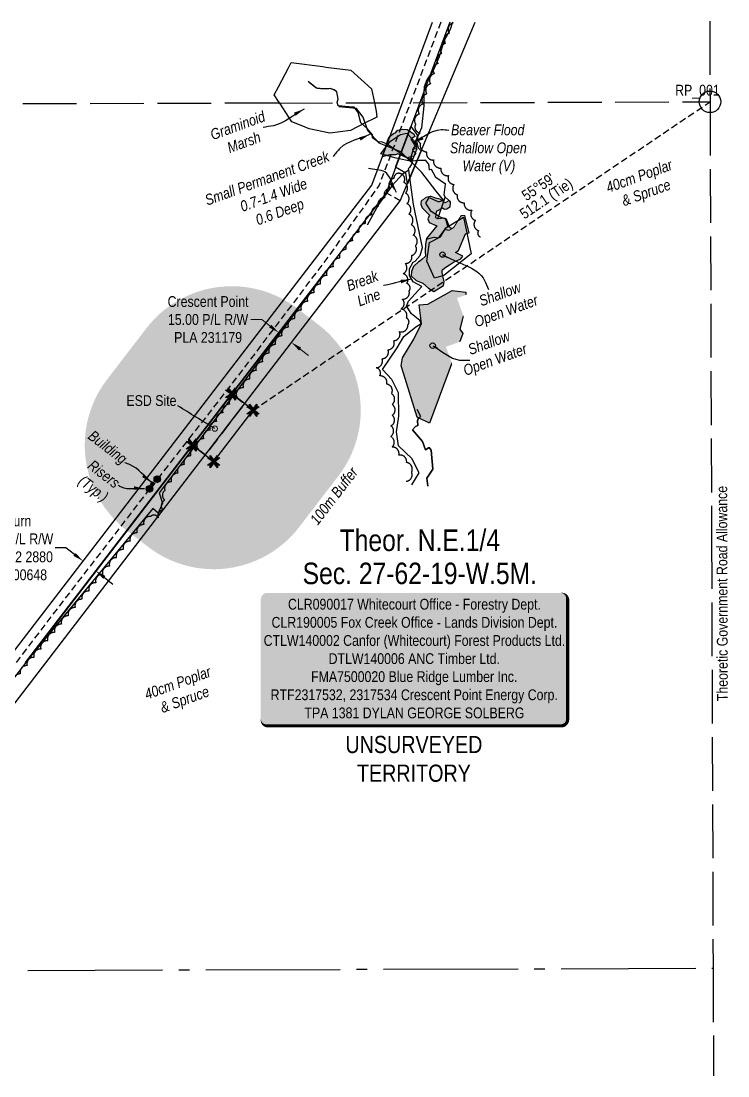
# Model space of a CAD drawing. Extents: x 515119 to 516954, y 6027094 to 6028081.
# Drawn here: x 515489 to 516145, y 6027102 to 6028081 of the extents above; entities that cross this region are included whole.
import ezdxf
from ezdxf.enums import TextEntityAlignment as Align

# ---------------------------------------------------------------- set-up
doc = ezdxf.new("R2010")
doc.units = 0
doc.header["$LTSCALE"] = 5
doc.header["$PDSIZE"] = 0.5
for name, pattern in [('0', [1, 1, 0]), ('foc-ACCESSROAD', [3.75, 2.5, -1.25]), ('foc-QUARTERLINE', [33, 25, -3, 2, -3]), ('foc-TIELINE', [1.875, 1.25, -0.625]), ('foc-TRAV', [1.875, 1.25, -0.625]), ('foc-UNSURVEYED', [12.5, 10, -2.5]), ('UG_PIPE', [1.875, 1.25, -0.625])]:
    doc.linetypes.add(name, pattern=pattern)
doc.layers.get('Defpoints').update_dxf_attribs({"color": 9})
for name, color, linetype in [('35', 37, 'Continuous'), ('AS-PIPE-UG', 44, 'UG_PIPE'), ('AS-ROADS', 254, 'Continuous'), ('AS-SURFACE IMPACT', 7, 'Continuous'), ('AS-SYMBOL', 7, 'Continuous'), ('C-RW', 13, 'Continuous'), ('C-SYMBOL', 7, 'Continuous'), ('C-WS', 13, 'foc-ACCESSROAD'), ('F-RW', 190, 'Continuous'), ('F-WS-S', 190, 'Continuous'), ('L-BD1', 253, 'Continuous'), ('L-MON', 1, 'Continuous'), ('L-ROAD-T', 7, 'Continuous'), ('L-SECQ', 8, 'foc-QUARTERLINE'), ('L-TIE', 7, 'foc-TIELINE'), ('L-TIE-T', 7, 'Continuous'), ('L-UNS-T', 3, 'Continuous'), ('L-USEC', 7, 'foc-UNSURVEYED'), ('P-BUFFER-H 30m', 51, 'Continuous'), ('P-BUFFER-T', 40, 'Continuous'), ('P-PROPOSED', 10, 'Continuous'), ('P-PROPOSED-H', 21, 'Continuous'), ('P-TRAV', 4, 'foc-TRAV'), ('T-BUSH', 110, '0'), ('T-BUSH-T', 110, 'Continuous'), ('T-SLOPE', 48, 'Continuous'), ('T-WATER', 160, 'Continuous'), ('T-WATER-H', 133, 'Continuous'), ('WATERCOURSE', 146, 'foc-TIELINE'), ('WETLAND', 143, 'Continuous'), ('WETLAND-T', 146, 'Continuous')]:
    doc.layers.add(name, color=color, linetype=linetype)
for name, color, linetype, lineweight in [('C-RW-T', 13, 'Continuous', 9), ('C-WS-T', 13, 'Continuous', 9), ('T-TEXT', 48, 'Continuous', 18)]:
    doc.layers.add(name, color=color, linetype=linetype, lineweight=lineweight)
for name, color, linetype, plot in [('pre_2020_watercourses_seg', 7, 'Continuous', False), ('scout_wetlands_segment3', 7, 'Continuous', False), ('WITHIN DISPO', 6, 'Continuous', False)]:
    doc.layers.add(name, color=color, linetype=linetype, plot=plot)
doc.styles.add('175L', font='ARIALN.TTF', dxfattribs={"height": 20})
doc.styles.add('80', font='ARIALN.TTF', dxfattribs={"height": 10})
doc.styles.add('80CG', font='ARIALN.TTF', dxfattribs={"height": 10})
doc.styles.add('80L', font='ARIALN.TTF', dxfattribs={"height": 10})
doc.styles.add('foc-LtypeFont', font='ARIALN.TTF', dxfattribs={"height": 7.35})
doc.linetypes.add('foc-TOPO-flowdirection-NOLINE', pattern='A,0,[">",foc-LtypeFont,S=0.3,R=0,X=0,Y=-0.945],-20,[">",foc-LtypeFont,S=0.3,R=0,X=0,Y=-0.945],0', length=20)
doc.dimstyles.new('Compass 5 000', dxfattribs={"dimscale": 5, "dimtxt": 9, "dimasz": 2, "dimexe": 0.2, "dimexo": 0.0625, "dimgap": 0.5, "dimtad": 0, "dimtih": 1, "dimtoh": 1, "dimzin": 0, "dimdsep": 46, "dimtxsty": '80CG', "dimcen": 0.1, "dimse1": 1, "dimse2": 1, "dimclrd": 256, "dimclrt": 256, "dimaunit": 1, "dimadec": 4, "dimazin": 0, "dimtfac": 0.06, "dimtofl": 0, "dimtmove": 0, "dimatfit": 1, "dimfxl": 0.2, "dimtolj": 1, "dimtzin": 0, "dimlwd": -1, "dimarcsym": 0})

# ---------------------------------------------------------------- blocks, each defined once
blk = doc.blocks.new('*U1010')
h = blk.add_hatch(color=255)
edge = h.paths.add_edge_path()
edge.add_line((-136.5, -62.5), (136.5, -62.5))
edge.add_arc((136.5, -56.5), 6, 270, 360)
edge.add_line((142.5, -56.5), (142.5, 55))
edge.add_arc((136.5, 55), 6, 0, 90)
edge.add_line((136.5, 61), (-136.5, 61))
edge.add_arc((-136.5, 55), 6, 90, 180)
edge.add_line((-142.5, 55), (-142.5, -56.5))
edge.add_arc((-136.5, -56.5), 6, 180, 270)
at = {"color": 44, "flags": 128}
blk.add_lwpolyline([(-136.5, -62.5, 3, 3, 0), (136.5, -62.5, 3, 3, 0.414214), (142.5, -56.5, 3, 3, 0), (142.5, 55, 3, 0, 0.414214), (136.5, 61, 0, 0, 0), (-136.5, 61, 0, 0, 0.414214), (-142.5, 55, 0, 0, 0), (-142.5, -56.5, 0, 3, 0.414214)], format="xyseb", close=True, dxfattribs=at)
at = {"color": 44, "style": '80'}
blk.add_attdef('ENTER_TEXT_001', (-35.99, -5), '', height=10, dxfattribs=at)
blk = doc.blocks.new('RISER')
h = blk.add_hatch(color=255)
h.dxf.hatch_style = 1
edge = h.paths.add_edge_path()
edge.add_arc((0, 0), 0.7, 0, 360)
blk.add_hatch(color=48).paths.add_polyline_path([(0.58, -0.15), (-0.58, -0.15, 0.774597)])
at = {"color": 48}
blk.add_line((-0.58, -0.15), (0.58, -0.15), dxfattribs=at)
blk.add_circle((0, 0), 0.6, dxfattribs=at)
blk = doc.blocks.new('*D678')
at = {"layer": 'Defpoints', "color": 0, "transparency": 16777216}
for p in [(515545.33, 6027578.88), (515546.14, 6027579.93), (515557.22, 6027569.75)]:
    blk.add_point(p, dxfattribs=at)
at = {"layer": 'F-WS-S', "transparency": 16777216}
for p, q in [((515530.27, 6027592.11), (515520.27, 6027592.11)), ((515538.21, 6027586.02), (515530.27, 6027592.11)), ((515565.96, 6027564.71), (515573.89, 6027558.62))]:
    blk.add_line(p, q, dxfattribs=at)
for points in [[(515539.22, 6027587.34), (515537.19, 6027584.7), (515546.14, 6027579.93)], [(515566.97, 6027566.03), (515564.94, 6027563.38), (515558.03, 6027570.8)]]:
    blk.add_solid(points, dxfattribs=at)
at = {"layer": 'F-WS-S', "transparency": 16777216, "insert": (515481.19, 6027592.11), "char_height": 10, "attachment_point": 5, "style": '80CG'}
blk.add_mtext('\\A1;Saturn\\P15.00 P/L R/W\\PPlan 812 2880\\PPLA 800648', dxfattribs=at)
blk = doc.blocks.new('TEMP')
h = blk.add_hatch(color=255)
h.dxf.hatch_style = 1
h.paths.add_polyline_path([(0, 0.25), (-0.67, 1.15), (-0.67, 0.67), (-1.15, 0.67), (-0.25, 0), (-1.15, -0.67), (-0.67, -0.67), (-0.67, -1.15), (0, -0.25), (0.67, -1.15), (0.67, -0.67), (1.15, -0.67), (0.25, 0), (1.15, 0.67), (0.67, 0.67), (0.67, 1.15)])
h = blk.add_hatch(color=1)
h.dxf.hatch_style = 1
h.paths.add_polyline_path([(0, 0.08), (-0.57, 0.85), (-0.57, 0.57), (-0.85, 0.57), (-0.08, 0), (-0.85, -0.57), (-0.57, -0.57), (-0.57, -0.85), (0, -0.08), (0.57, -0.85), (0.57, -0.57), (0.85, -0.57), (0.08, 0), (0.85, 0.57), (0.57, 0.57), (0.57, 0.85)])
at = {"color": 1}
for p, q in [((-0.08, 0), (0.08, 0)), ((0, 0.08), (0, -0.08))]:
    blk.add_line(p, q, dxfattribs=at)
at = {"color": 255, "flags": 128}
blk.add_lwpolyline([(-0.25, 0), (-1.15, 0.67), (-0.67, 0.67), (-0.67, 1.15), (0, 0.25), (0.67, 1.15), (0.67, 0.67), (1.15, 0.67), (0.25, 0), (1.15, -0.67), (0.67, -0.67), (0.67, -1.15), (0, -0.25), (-0.67, -1.15), (-0.67, -0.67), (-1.15, -0.67)], close=True, dxfattribs=at)
at = {"color": 1, "flags": 128}
blk.add_lwpolyline([(-0.08, 0), (-0.85, 0.57), (-0.57, 0.57), (-0.57, 0.85), (0, 0.08), (0.57, 0.85), (0.57, 0.57), (0.85, 0.57), (0.08, 0), (0.85, -0.57), (0.57, -0.57), (0.57, -0.85), (0, -0.08), (-0.57, -0.85), (-0.57, -0.57), (-0.85, -0.57)], close=True, dxfattribs=at)
blk = doc.blocks.new('*D1106')
at = {"layer": 'C-RW-T', "transparency": 16777216}
for p, q in [((515711.96, 6027804.07), (515701.96, 6027804.07)), ((515719.89, 6027797.98), (515711.96, 6027804.07)), ((515747.65, 6027776.67), (515755.58, 6027770.58))]:
    blk.add_line(p, q, dxfattribs=at)
for points in [[(515720.91, 6027799.3), (515718.88, 6027796.66), (515727.83, 6027791.89)], [(515748.66, 6027777.99), (515746.63, 6027775.35), (515739.72, 6027782.76)]]:
    blk.add_solid(points, dxfattribs=at)
at = {"layer": 'Defpoints', "color": 0, "transparency": 16777216}
for p in [(515739.72, 6027782.76), (515710.63, 6027769.49), (515722.52, 6027760.36)]:
    blk.add_point(p, dxfattribs=at)
at = {"layer": 'C-RW-T', "transparency": 16777216, "insert": (515662.2, 6027804.07), "char_height": 10, "attachment_point": 5, "style": '80CG'}
blk.add_mtext('\\A1;Crescent Point\\P15.00 P/L R/W\\PPLA 231179', dxfattribs=at)

msp = doc.modelspace()

# ---------------------------------------------------------------- hatches: boundary and pattern name
at = {"layer": 'AS-ROADS'}
h = msp.add_hatch(color=256, dxfattribs=at)
h.dxf.hatch_style = 1
h.paths.add_polyline_path([(515608.633, 6027651.117), (515610.656, 6027653.576), (515612.908, 6027652.089), (515610.709, 6027649.427)])
at = {"layer": 'P-BUFFER-H 30m'}
h = msp.add_hatch(color=256, dxfattribs=at)
h.dxf.hatch_style = 1
h.paths.add_polyline_path([(515764.886, 6027799.122), (515745.069, 6027814.342, 0.4142136), (515604.923, 6027795.952), (515568.397, 6027748.391, 0.4142136), (515586.787, 6027608.246), (515606.603, 6027593.026, 0.4142136), (515746.749, 6027611.416), (515783.276, 6027658.977, 0.4142136)])
h.paths.add_polyline_path([(515704.008, 6027719.855), (515667.481, 6027672.294), (515647.664, 6027687.513), (515684.191, 6027735.074)], flags=16)
at = {"layer": 'P-PROPOSED-H'}
h = msp.add_hatch(color=256, dxfattribs=at)
h.dxf.hatch_style = 1
h.paths.add_polyline_path([(515647.664, 6027687.513), (515667.481, 6027672.294), (515704.008, 6027719.855), (515684.191, 6027735.074)])
at = {"layer": 'T-WATER-H'}
h = msp.add_hatch(color=256, dxfattribs=at)
h.dxf.hatch_style = 1
h.paths.add_polyline_path([(515827.893, 6027967.273), (515830.395, 6027973.515), (515834.269, 6027976.668), (515836.534, 6027977.733), (515837.941, 6027979.886), (515842.717, 6027980.833), (515847.087, 6027980.61), (515853.144, 6027976.361), (515854.171, 6027973.831), (515850.592, 6027971.345), (515854.548, 6027965.449), (515856.091, 6027962.257), (515854.195, 6027962.399), (515852.09, 6027961.24), (515855.147, 6027958.771), (515853.176, 6027955.776), (515850.418, 6027955.045), (515851.755, 6027951.89), (515838.475, 6027957.944), (515836.327, 6027957.011), (515830.527, 6027956.977), (515824.279, 6027955.11)])
h = msp.add_hatch(color=256, dxfattribs=at)
h.dxf.hatch_style = 1
h.paths.add_polyline_path([(515883.5, 6027897.365), (515881.812, 6027898.056), (515875.432, 6027897.42), (515875.119, 6027897.447), (515875.208, 6027897.82), (515873.416, 6027898.769), (515873.824, 6027904.249), (515879.877, 6027907.502), (515881.665, 6027906.157), (515883.855, 6027906.497), (515886.66, 6027908.287), (515887.027, 6027913.081), (515886.021, 6027914.639), (515882.364, 6027912.401), (515877.791, 6027915.871), (515873.468, 6027916.858), (515868.95, 6027918.527), (515864.656, 6027917.501), (515860.132, 6027914.186), (515859.867, 6027911.125), (515860.964, 6027907.765), (515867.93, 6027900.941), (515866.21, 6027897.432), (515867.433, 6027894.13), (515874.602, 6027890.913), (515865.026, 6027879.388), (515864.198, 6027874.09), (515863.61, 6027867.415), (515864.115, 6027862.839), (515860.788, 6027859.731), (515858.452, 6027857.954), (515857.868, 6027858.076), (515852.914, 6027853.399), (515851.091, 6027848.627), (515850.643, 6027844.561), (515855.517, 6027840.462), (515861.743, 6027837.817), (515866.727, 6027833.131), (515871.871, 6027830.203), (515880.671, 6027835.76), (515881.282, 6027838.955), (515879.551, 6027847.816), (515879.592, 6027849.783), (515880.039, 6027850.449), (515882.916, 6027852.663), (515886.367, 6027854.73), (515890.142, 6027857.231), (515896.849, 6027860.372), (515898.686, 6027862.885), (515892.017, 6027866.222), (515894.768, 6027868.054), (515901.33, 6027883.715), (515904.457, 6027884.665), (515900.731, 6027900.63), (515897.133, 6027900.497), (515890.319, 6027889.634), (515888.323, 6027888.325), (515886.228, 6027889.79)])
h = msp.add_hatch(color=256, dxfattribs=at)
h.dxf.hatch_style = 1
h.paths.add_polyline_path([(515867.645, 6027707.83), (515857.507, 6027712.753), (515856.258, 6027713.36), (515843.583, 6027754.234), (515841.471, 6027761.045), (515842.783, 6027768.632), (515853.112, 6027785.984), (515860.44, 6027800.451), (515858.22, 6027817.816), (515866.26, 6027818.317), (515881.145, 6027826.752), (515882.346, 6027827.433), (515888.827, 6027831.105), (515901.451, 6027829.467), (515901.456, 6027829.281), (515901.769, 6027818.128), (515895.907, 6027795.213), (515898.793, 6027790.977)])

# ---------------------------------------------------------------- linework, layer by layer
at = {"layer": '35', "color": 3}
msp.add_circle((516128.229, 6028006.192), 10, dxfattribs=at)
at = {"layer": 'AS-PIPE-UG', "flags": 128}
for points in [[(515878.336, 6028080.052), (515821.014, 6027928.682), (515774.22, 6027863.203), (515746.25, 6027825.968), (515686.708, 6027747.764), (515619.058, 6027660.831), (515615.044, 6027655.887)], [(515607.843, 6027646.919), (515571.513, 6027599.497), (515525.207, 6027539.722), (515473.199, 6027471.705), (515338.377, 6027296.652), (515242.254, 6027173.187), (515229.994, 6027157.591)]]:
    msp.add_lwpolyline(points, dxfattribs=at)
at = {"layer": 'AS-SYMBOL', "flags": 128}
msp.add_lwpolyline([(515608.633, 6027651.117), (515610.656, 6027653.576), (515612.908, 6027652.089), (515610.709, 6027649.427), (515608.633, 6027651.117)], dxfattribs=at)
at = {"layer": 'C-RW', "flags": 128}
for points in [[(515886.693, 6028080.086), (515827.427, 6027921.579), (515275.308, 6027202.675), (515230.091, 6027143.802)], [(515230.262, 6027119.412), (515287.198, 6027193.543), (515840.684, 6027914.227), (515910.101, 6028080.183)]]:
    msp.add_lwpolyline(points, dxfattribs=at)
at = {"layer": 'C-WS', "flags": 128}
msp.add_lwpolyline([(515659.554, 6027678.382), (515647.664, 6027687.513), (515684.191, 6027735.074), (515696.081, 6027725.942)], close=True, dxfattribs=at)
at = {"layer": 'Defpoints'}
for points in [[(515889.048, 6028080.096, 820.144), (515886.972, 6028073.357, 819.944), (515881.195, 6028062.477, 821.154), (515876.622, 6028047.834, 820.013), (515871.322, 6028035.116, 820.385), (515865.292, 6028026.547, 819.887), (515862.907, 6028019.966, 820.057), (515862.623, 6028014.776, 820.111), (515862.524, 6028002.3, 819.548), (515860.457, 6027982.04, 819.897), (515855.885, 6027972.008, 819.571), (515854.049, 6027968.658, 819.841), (515854.548, 6027965.449, 819.789), (515853.002, 6027963.553, 819.479), (515852.09, 6027961.24, 819.275), (515852.289, 6027960.708, 819.416), (515850.418, 6027955.045, 819.22), (515850.472, 6027953.463, 819.278), (515851.618, 6027952.149, 819.274), (515851.755, 6027951.89, 819.619), (515851.642, 6027951.649, 819.153), (515851.504, 6027951.207, 819.283), (515851.504, 6027951.207, 819.283), (515851.396, 6027950.854, 819.161), (515851.723, 6027950.118, 819.31), (515850.988, 6027948.438, 819.161), (515849.322, 6027945.175, 819.442), (515847.881, 6027943.92, 819.808), (515848.572, 6027942.586, 819.688), (515842.712, 6027939.01, 819.903), (515833.169, 6027928.355, 820.562), (515820.392, 6027910.989, 821.808), (515809.791, 6027891.71, 820.657)], [(515886.228, 6027889.79, 819.339), (515883.5, 6027897.365, 819.329), (515881.812, 6027898.056, 819.218), (515875.432, 6027897.42, 819.296), (515882.348, 6027917.549, 819.293), (515882.354, 6027917.553, 819.317), (515881.248, 6027919.695, 819.382), (515882.538, 6027929.759, 819.033), (515873.63, 6027935.91, 819.137), (515869.499, 6027943.432, 818.917), (515867.713, 6027943.165, 818.712), (515867.189, 6027948.339, 819.077), (515863.945, 6027951.886, 818.504), (515858.174, 6027951.767, 818.484), (515851.504, 6027951.207, 818.851), (515827.893, 6027967.273, 819.159), (515826.326, 6027967.902, 818.49), (515823.104, 6027969.148, 818.363), (515820.357, 6027968.703, 818.138), (515814.964, 6027972.734, 818.103), (515814.885, 6027975.801, 818.131), (515814.694, 6027975.913, 818.192), (515809.811, 6027981.462, 818.629), (515804, 6027986.623, 818.067), (515801.615, 6027996.312, 817.774), (515797.825, 6028001.249, 817.628), (515793.021, 6028001.517, 817.798), (515783.128, 6028002.35, 817.535), (515781.902, 6028005.746, 817.512), (515782.905, 6028008.609, 817.287), (515781.684, 6028015.309, 817.395), (515779.324, 6028017.152, 817.341), (515775.508, 6028018.482, 817.278), (515770.045, 6028018.095, 817.271), (515762.714, 6028018.788, 817.157), (515755.092, 6028024.862, 817.354)]]:
    msp.add_polyline3d(points, dxfattribs=at)
msp.add_circle((515849.308, 6027953.958), 1.201, dxfattribs=at)
at = {"layer": 'F-RW'}
for points in [[(515229.92, 6027168.192), (515263.418, 6027211.807), (515814.17, 6027928.931), (515870.662, 6028080.02)], [(515886.693, 6028080.086), (515827.427, 6027921.579), (515275.308, 6027202.675), (515230.091, 6027143.802)]]:
    msp.add_lwpolyline(points, dxfattribs=at)
at = {"layer": 'L-SECQ'}
msp.add_line((515329.985, 6027199.515), (516131.059, 6027202.008), dxfattribs=at)
at = {"layer": 'L-USEC'}
for p, q in [((516127.966, 6028081.079), (516128.229, 6028006.192)), ((515727.639, 6028004.92), (515327.049, 6028003.648)), ((515727.639, 6028004.92), (516128.229, 6028006.192)), ((516128.229, 6028006.192), (516129.645, 6027604.1)), ((516129.645, 6027604.1), (516131.059, 6027202.008)), ((516131.059, 6027202.008), (516131.473, 6027102.061))]:
    msp.add_line(p, q, dxfattribs=at)
at = {"layer": 'P-PROPOSED'}
msp.add_lwpolyline([(515647.664, 6027687.513), (515667.481, 6027672.294), (515704.008, 6027719.855), (515684.191, 6027735.074)], close=True, dxfattribs=at)
at = {"layer": 'P-TRAV'}
msp.add_line((515840.684, 6027914.227), (515827.427, 6027921.579), dxfattribs=at)
at = {"layer": 'pre_2020_watercourses_seg', "color": 181}
msp.add_lwpolyline([(515885.054, 6027889.394), (515882.938, 6027897.331), (515877.117, 6027899.448), (515869.179, 6027904.21), (515864.417, 6027912.148), (515867.592, 6027917.44), (515876.058, 6027913.206), (515880.821, 6027914.794), (515873.942, 6027923.261), (515860.57, 6027940.578), (515841.059, 6027959.736), (515821.025, 6027967.711), (515810.442, 6027979.352), (515806.208, 6027992.052), (515799.858, 6027999.99), (515783.454, 6028001.577)], dxfattribs=at)
at = {"layer": 'scout_wetlands_segment3', "color": 181}
for points in [[(515851.239, 6027950.735), (515836.802, 6027953.774), (515822.746, 6027957.953), (515831.484, 6027969.73), (515840.981, 6027975.808), (515846.68, 6027976.948), (515855.418, 6027967.83), (515855.798, 6027961.752), (515851.239, 6027950.735)], [(515880.856, 6027885.499), (515882.876, 6027889.301), (515899.391, 6027899.163), (515906.52, 6027864.944), (515881.094, 6027844.864), (515872.42, 6027842.488), (515865.41, 6027858.29), (515867.786, 6027875.518), (515878.005, 6027880.746), (515880.856, 6027885.499)]]:
    msp.add_lwpolyline(points, close=True, dxfattribs=at)
msp.add_lwpolyline([(515898.793, 6027790.977), (515867.645, 6027707.83)], dxfattribs=at)
at = {"layer": 'T-BUSH', "flags": 128}
for points in [[(515889.021, 6028080.096, 0.0445138), (515889.557, 6028079.154, 0.5205671), (515886.094, 6028069.778, 0.5205671), (515882.631, 6028060.402, 0.5205671), (515879.168, 6028051.027, 0.5205671), (515875.706, 6028041.651, 0.5205671), (515872.243, 6028032.275, 0.5205671), (515868.78, 6028022.9, 0.5205671), (515865.317, 6028013.524, 0.5205671), (515861.854, 6028004.148, 0.5205671), (515858.391, 6027994.773, 0.5205671), (515854.928, 6027985.397, 0.5205671), (515858.945, 6027977.241, 0.5205671), (515859.451, 6027967.585, 0.5205671), (515865.157, 6027959.736, 0.5205671), (515871.677, 6027952.161, 0.5205671), (515878.332, 6027944.707, 0.5205671), (515885.453, 6027937.694, 0.5205671), (515890.549, 6027929.433, 0.5205671), (515893.609, 6027919.919, 0.5205671), (515900.003, 6027912.492, 0.5205671), (515907.228, 6027905.586, 0.5205671), (515910.348, 6027896.145, 0.5205671), (515913.285, 6027886.592, 0.5205671), (515915.077, 6027880.762)], [(515846.257, 6027653.982, 0.5205671), (515851.123, 6027662.456, 0.5205671), (515846.519, 6027671.328, 0.5205671), (515839.29, 6027678.229, 0.5205671), (515833.063, 6027685.639, 0.5205671), (515831.774, 6027695.55, 0.5205671), (515832.022, 6027705.45, 0.5205671), (515833.337, 6027715.349, 0.5205671), (515833.118, 6027725.341, 0.5205671), (515832.543, 6027735.246, 0.5205671), (515828.087, 6027744.192, 0.5205671), (515821.554, 6027751.716, 0.5205671), (515818.161, 6027759.361, 0.5205671), (515823.684, 6027767.691, 0.5205671), (515829.207, 6027776.022, 0.5205671), (515834.589, 6027784.441, 0.5205671), (515839.946, 6027792.832, 0.5205671), (515847.698, 6027799.14, 0.5205671), (515846.395, 6027805.431, 0.5205671), (515841.052, 6027813.878, 0.5205671), (515842.601, 6027822.996, 0.5205671), (515848.892, 6027830.64, 0.5205671), (515846.649, 6027837.579, 0.5205671), (515843.28, 6027846.658, 0.5205671), (515845.154, 6027856.182, 0.5205671), (515851.225, 6027863.624, 0.5205671), (515854.765, 6027872.479, 0.5205671), (515852.769, 6027882.272, 0.5205671), (515850.773, 6027892.066, 0.5205671), (515848.778, 6027901.859, 0.5205671), (515846.886, 6027911.671, 0.5205671), (515845.483, 6027921.567, 0.5205671), (515844.08, 6027931.462, 0.5205671), (515840.201, 6027939.699, 0.5205671), (515834.82, 6027935.067, 0.5205671), (515830.974, 6027925.842, 0.5205671), (515826.156, 6027917.17, 0.5205671), (515820.191, 6027909.15, 0.5205671), (515814.226, 6027901.131, 0.5205671), (515808.26, 6027893.112, 0.5205671), (515802.295, 6027885.092, 0.5205671), (515796.33, 6027877.073, 0.5205671), (515790.364, 6027869.054, 0.5205671), (515784.399, 6027861.034, 0.5205671), (515778.434, 6027853.015, 0.5205671), (515772.468, 6027844.996, 0.5205671), (515766.503, 6027836.976, 0.5205671), (515760.538, 6027828.957, 0.5205671), (515754.573, 6027820.938, 0.5205671), (515748.607, 6027812.918, 0.5205671), (515742.642, 6027804.899, 0.5205671), (515736.677, 6027796.88, 0.5205671), (515730.711, 6027788.86, 0.5205671), (515724.746, 6027780.841, 0.5205671), (515718.781, 6027772.822, 0.5205671), (515712.816, 6027764.802, 0.5205671), (515706.85, 6027756.783, 0.5205671), (515700.885, 6027748.763, 0.5205671), (515694.92, 6027740.744, 0.5205671), (515688.522, 6027733.069, 0.5205671), (515682.054, 6027725.449, 0.5205671), (515675.954, 6027717.536, 0.5205671), (515669.974, 6027709.528, 0.5205671), (515663.995, 6027701.519, 0.5205671), (515658.015, 6027693.51, 0.5205671), (515652.035, 6027685.502, 0.5205671), (515646.056, 6027677.493, 0.5205671), (515640.076, 6027669.484, 0.5205671), (515634.097, 6027661.475, 0.5205671), (515628.117, 6027653.467, 0.5205671), (515622.138, 6027645.458, 0.5205671), (515622.162, 6027636.438, 0.5205671), (515620.31, 6027627.14, 0.5205671), (515615.933, 6027620.097, 0.5205671), (515608.923, 6027621.405, 0.5205671), (515602.549, 6027613.707, 0.5205671), (515596.175, 6027606.009, 0.5205671), (515589.8, 6027598.31, 0.5205671), (515583.426, 6027590.612, 0.5205671), (515577.052, 6027582.914, 0.5205671), (515570.677, 6027575.216, 0.5205671), (515564.303, 6027567.518, 0.5205671), (515557.929, 6027559.819, 0.5205671), (515551.554, 6027552.121, 0.5205671), (515545.18, 6027544.423, 0.5205671), (515538.806, 6027536.725, 0.5205671), (515532.431, 6027529.027, 0.5205671), (515526.057, 6027521.328, 0.5205671), (515519.683, 6027513.63, 0.5205671), (515513.308, 6027505.932, 0.5205671), (515506.934, 6027498.234, 0.5205671), (515500.56, 6027490.535, 0.5205671), (515494.185, 6027482.837, 0.5205671), (515487.811, 6027475.139, 0.5205671), (515481.687, 6027467.242, 0.5205671), (515475.613, 6027459.304, 0.5205671), (515469.539, 6027451.367, 0.5205671), (515463.465, 6027443.429, 0.5205671), (515457.391, 6027435.492, 0.5205671), (515451.317, 6027427.554, 0.5205671), (515445.244, 6027419.617, 0.5205671), (515439.17, 6027411.68, 0.5205671), (515433.096, 6027403.742, 0.5205671), (515427.022, 6027395.805, 0.5205671), (515420.854, 6027387.941, 0.5205671), (515414.604, 6027380.142, 0.5205671), (515408.354, 6027372.342, 0.5205671), (515402.104, 6027364.543, 0.5205671), (515395.854, 6027356.743, 0.5205671), (515389.614, 6027348.936, 0.5205671), (515383.75, 6027340.842, 0.5205671), (515377.886, 6027332.749, 0.5205671), (515372.022, 6027324.655, 0.5205671), (515366.158, 6027316.561, 0.5205671), (515360.294, 6027308.467, 0.5205671), (515354.43, 6027300.373, 0.5205671), (515348.566, 6027292.28, 0.5205671), (515342.702, 6027284.186, 0.5205671), (515336.838, 6027276.092, 0.5205671), (515330.688, 6027268.215, 0.5205671), (515324.508, 6027260.36, 0.5205671), (515318.327, 6027252.505, 0.5205671), (515312.146, 6027244.651, 0.5205671), (515305.966, 6027236.796, 0.5205671), (515299.785, 6027228.942, 0.5205671), (515293.596, 6027221.094, 0.5205671), (515287.369, 6027213.276, 0.5205671), (515281.143, 6027205.458, 0.5205671), (515274.916, 6027197.64, 0.5205671), (515268.689, 6027189.822, 0.5205671), (515262.462, 6027182.004, 0.5205671), (515256.235, 6027174.186, 0.5205671), (515250.008, 6027166.368, 0.5205671), (515243.813, 6027158.525, 0.5205671), (515237.617, 6027150.682, 0.5205671), (515231.422, 6027142.839, 0.0544731), (515230.098, 6027142.771, 0.0544731)]]:
    msp.add_lwpolyline(points, format="xyb", dxfattribs=at)
at = {"layer": 'T-SLOPE', "const_width": 0.999, "flags": 128}
for points in [[(515827.893, 6027967.273), (515824.179, 6027955.518)], [(515860.132, 6027914.186), (515864.656, 6027917.501), (515868.95, 6027918.527), (515873.468, 6027916.858), (515877.791, 6027915.871), (515882.364, 6027912.401), (515886.021, 6027914.639)], [(515900.731, 6027900.63), (515897.133, 6027900.497), (515890.319, 6027889.634), (515886.328, 6027887.017), (515881.657, 6027887.494), (515875.806, 6027879.748), (515871.844, 6027880.46), (515865.718, 6027878.718)]]:
    msp.add_lwpolyline(points, dxfattribs=at)
at = {"layer": 'T-SLOPE', "flags": 128}
msp.add_lwpolyline([(515851.33, 6027650.784), (515858.244, 6027661.753), (515851.381, 6027674.977), (515838.954, 6027686.841), (515837.266, 6027699.825), (515839.359, 6027714.264), (515838.883, 6027735.968), (515832.695, 6027748.391), (515824.238, 6027757.674), (515837.619, 6027777.858), (515843.969, 6027788.374), (515854.996, 6027797.347), (515860.108, 6027800.352), (515858.8, 6027803.203), (515851.064, 6027809.268), (515846.505, 6027816.476), (515848.355, 6027821.247), (515860.745, 6027834.595), (515852.631, 6027839.227), (515849.27, 6027844.98), (515849.296, 6027851.25), (515852.684, 6027857.47), (515854.582, 6027858.366), (515859.007, 6027863.379), (515861.212, 6027870.874), (515853.044, 6027910.956), (515848.56, 6027942.589), (515848.572, 6027942.586)], dxfattribs=at)
at = {"layer": 'T-WATER', "flags": 128}
for points in [[(515827.893, 6027967.273), (515830.395, 6027973.515), (515834.269, 6027976.668), (515836.534, 6027977.733), (515837.941, 6027979.886), (515842.717, 6027980.833), (515847.087, 6027980.61), (515853.144, 6027976.361), (515854.171, 6027973.831), (515850.592, 6027971.345), (515854.548, 6027965.449), (515856.091, 6027962.257), (515854.195, 6027962.399), (515852.09, 6027961.24), (515855.147, 6027958.771), (515853.176, 6027955.776), (515850.418, 6027955.045), (515851.755, 6027951.89), (515838.475, 6027957.944), (515836.327, 6027957.011), (515830.527, 6027956.977), (515824.279, 6027955.11), (515827.893, 6027967.273)], [(515860.132, 6027914.186), (515859.867, 6027911.125), (515860.964, 6027907.765), (515867.93, 6027900.941), (515866.21, 6027897.432), (515867.433, 6027894.13), (515874.602, 6027890.913), (515865.026, 6027879.388), (515864.198, 6027874.09), (515863.61, 6027867.415), (515864.115, 6027862.839), (515860.788, 6027859.731), (515858.452, 6027857.954), (515857.868, 6027858.076), (515852.914, 6027853.399), (515851.091, 6027848.627), (515850.643, 6027844.561), (515855.517, 6027840.462), (515861.743, 6027837.817), (515866.727, 6027833.131), (515871.871, 6027830.203), (515880.671, 6027835.76), (515881.282, 6027838.955), (515879.551, 6027847.816), (515879.592, 6027849.783), (515880.039, 6027850.449), (515882.916, 6027852.663), (515886.367, 6027854.73), (515890.142, 6027857.231), (515896.849, 6027860.372), (515898.686, 6027862.885), (515892.017, 6027866.222), (515894.768, 6027868.054), (515901.33, 6027883.715), (515904.457, 6027884.665), (515900.731, 6027900.63)], [(515886.021, 6027914.639), (515887.027, 6027913.081), (515886.66, 6027908.287), (515883.855, 6027906.497), (515881.665, 6027906.157), (515879.877, 6027907.502), (515873.824, 6027904.249), (515873.416, 6027898.769), (515875.208, 6027897.82), (515875.124, 6027897.47)], [(515888.323, 6027888.325), (515886.228, 6027889.79), (515883.5, 6027897.365), (515881.812, 6027898.056), (515875.432, 6027897.42), (515875.175, 6027897.443)], [(515867.645, 6027707.83), (515857.507, 6027712.753), (515856.258, 6027713.36), (515843.583, 6027754.234), (515841.471, 6027761.045), (515842.783, 6027768.632), (515853.112, 6027785.984), (515860.44, 6027800.451), (515858.22, 6027817.816), (515866.26, 6027818.317), (515881.145, 6027826.752), (515882.346, 6027827.433), (515888.827, 6027831.105), (515901.451, 6027829.467), (515901.456, 6027829.281), (515901.769, 6027818.128), (515895.907, 6027795.213), (515898.793, 6027790.977)], [(515866.34, 6027649.286), (515865.355, 6027656.732), (515870.952, 6027665.07), (515869.417, 6027682.854), (515867.424, 6027685.22), (515864.191, 6027683.233), (515861.304, 6027690.85), (515852.104, 6027701.782), (515854.83, 6027704.69), (515856.883, 6027705.602), (515856.504, 6027709.944), (515857.457, 6027712.748), (515859.746, 6027714.111), (515856.408, 6027720.636)]]:
    msp.add_lwpolyline(points, dxfattribs=at)
at = {"layer": 'T-WATER'}
msp.add_polyline3d([(515857.457, 6027712.748, 821.427), (515856.504, 6027709.944, 821.446), (515856.883, 6027705.602, 821.548), (515854.83, 6027704.69, 821.599), (515852.104, 6027701.782, 821.611), (515861.304, 6027690.85, 821.498), (515864.191, 6027683.233, 821.586), (515867.424, 6027685.22, 821.834), (515869.417, 6027682.854, 821.902), (515870.952, 6027665.07, 821.834), (515865.355, 6027656.732, 821.98), (515866.34, 6027649.286, 822.131)], dxfattribs=at)
at = {"layer": 'WATERCOURSE', "linetype": 'foc-TOPO-flowdirection-NOLINE', "const_width": 0.999, "flags": 128}
msp.add_lwpolyline([(515827.893, 6027967.273), (515826.326, 6027967.902), (515823.104, 6027969.148), (515820.357, 6027968.703), (515814.964, 6027972.734), (515814.694, 6027975.913), (515809.811, 6027981.462), (515804, 6027986.623), (515801.615, 6027996.312), (515797.825, 6028001.249), (515793.021, 6028001.517), (515783.128, 6028002.35), (515781.902, 6028005.746), (515782.905, 6028008.609), (515781.684, 6028015.309), (515779.324, 6028017.152), (515775.508, 6028018.482), (515770.045, 6028018.095), (515762.714, 6028018.788), (515755.092, 6028024.862)], dxfattribs=at)
at = {"layer": 'WATERCOURSE', "const_width": 0.999, "flags": 128}
for points in [[(515827.893, 6027967.273), (515826.326, 6027967.902), (515823.104, 6027969.148), (515820.357, 6027968.703), (515814.964, 6027972.734), (515814.694, 6027975.913), (515809.811, 6027981.462), (515804, 6027986.623), (515801.615, 6027996.312), (515797.825, 6028001.249), (515793.021, 6028001.517), (515783.128, 6028002.35), (515781.902, 6028005.746), (515782.905, 6028008.609), (515781.684, 6028015.309), (515779.324, 6028017.152), (515775.508, 6028018.482), (515770.045, 6028018.095), (515762.714, 6028018.788), (515755.092, 6028024.862)], [(515886.021, 6027914.639), (515882.354, 6027917.553), (515881.248, 6027919.695), (515882.538, 6027929.759), (515873.63, 6027935.91), (515869.499, 6027943.432), (515867.713, 6027943.165), (515867.189, 6027948.339), (515863.945, 6027951.886), (515858.174, 6027951.767), (515851.504, 6027951.207)]]:
    msp.add_lwpolyline(points, dxfattribs=at)
at = {"layer": 'WETLAND'}
msp.add_lwpolyline([(515818.249, 6027997.347), (515819.006, 6027991.994), (515816.925, 6027990.953), (515808.054, 6027986.516), (515794.381, 6027979.678), (515775.183, 6027977.012), (515756.061, 6027981.077), (515750.104, 6027983.549), (515740.115, 6027987.694), (515728.695, 6028004.924), (515727.633, 6028006.525), (515723.613, 6028012.59), (515727.587, 6028020.105), (515736.87, 6028037.664), (515739.433, 6028042.511), (515768.744, 6028038.799), (515771.507, 6028038.439), (515794.87, 6028035.394), (515814.037, 6028018.303), (515816.67, 6028005.203), (515818.249, 6027997.347)], close=True, dxfattribs=at)
at = {"layer": 'WITHIN DISPO', "color": 3, "flags": 128}
for points in [[(515847.307, 6027930.062), (515845.925, 6027939.814), (515836.348, 6027945.439), (515850.435, 6027983.114), (515856.482, 6027975.52), (515855.842, 6027969.769), (515857.377, 6027963.379), (515860.128, 6027960.713)], [(515492.781, 6027485.842), (515772.45, 6027849.995), (515691.733, 6027741.484), (515616.821, 6027643.349), (515619.864, 6027633.766), (515615.826, 6027624.249), (515611.012, 6027628.629)]]:
    msp.add_lwpolyline(points, close=True, dxfattribs=at)

# ---------------------------------------------------------------- block references
at = {"layer": 'AS-SURFACE IMPACT'}
ref = msp.add_blockref('*U1010', (515853.601, 6027489.433), dxfattribs=dict(at, xscale=0.999471000000034, yscale=0.999471000000034, zscale=0.999471000000034))
ref.add_attrib('ENTER_TEXT_001', 'CLR090017 Whitecourt Office - Forestry Dept.', (515736.405, 6027534.87), dxfattribs={"layer": '0', "color": 44, "height": 9.99471, "style": '80'})
ref.add_attrib('ENTER_TEXT_002', 'CLR190005 Fox Creek Office - Lands Division Dept.', (515721.127, 6027518.035), dxfattribs={"layer": '0', "color": 44, "height": 9.99471, "style": '80'})
ref.add_attrib('ENTER_TEXT_003', 'CTLW140002 Canfor (Whitecourt) Forest Products Ltd.', (515713.815, 6027501.199), dxfattribs={"layer": '0', "color": 44, "height": 9.99471, "style": '80'})
ref.add_attrib('ENTER_TEXT_004', 'DTLW140006 ANC Timber Ltd.', (515774.124, 6027484.364), dxfattribs={"layer": '0', "color": 44, "height": 9.99471, "style": '80'})
ref.add_attrib('ENTER_TEXT_005', 'FMA7500020 Blue Ridge Lumber Inc.', (515757.819, 6027467.666), dxfattribs={"layer": '0', "color": 44, "height": 9.99471, "style": '80'})
ref.add_attrib('ENTER_TEXT_006', 'RTF2317532, 2317534 Crescent Point Energy Corp.', (515720.309, 6027450.83), dxfattribs={"layer": '0', "color": 44, "height": 9.99471, "style": '80'})
ref.add_attrib('ENTER_TEXT_007', 'TPA 1381 DYLAN GEORGE SOLBERG', (515751.673, 6027433.995), dxfattribs={"layer": '0', "color": 44, "height": 9.99471, "style": '80'})
at = {"layer": 'AS-SYMBOL', "xscale": 4.997366150000111, "yscale": 4.997366150000111, "zscale": 4.997366150000111}
for p in [(515615.034, 6027655.906), (515607.843, 6027646.919)]:
    msp.add_blockref('RISER', p, dxfattribs=at)
at = {"layer": 'L-MON', "color": 3, "xscale": 4.99736615, "yscale": 4.99736615, "zscale": 4.99736615}
for p in [(515684.191, 6027735.074), (515704.008, 6027719.855), (515647.664, 6027687.513), (515667.481, 6027672.294)]:
    msp.add_blockref('TEMP', p, dxfattribs=at)

# ---------------------------------------------------------------- texts
at = {"layer": '35', "color": 3, "style": '80'}
msp.add_attdef('RP_001', (516095.869, 6028011.946), 'RP', height=10, dxfattribs=at)
at = {"layer": 'C-SYMBOL', "color": 3, "style": '175L'}
for s, p in [('Theor. N.E.1/4', (515858.8, 6027583.222)), ('Sec. 27-62-19-W.5M.', (515858.8, 6027552.476))]:
    msp.add_text(s, height=19.98946, dxfattribs=at).set_placement(p, align=Align.BOTTOM_CENTER)
at = {"layer": 'C-WS-T', "insert": (515586.396, 6027733.858), "char_height": 9.9947, "attachment_point": 1, "style": '80L'}
msp.add_mtext_dynamic_manual_height_columns('ESD Site', width=46.0755, gutter_width=50, heights=[0], dxfattribs=at)
at = {"layer": 'L-ROAD-T', "style": '80L'}
msp.add_text('Theoretic Government Road Allowance', height=9.99474, rotation=90.181528, dxfattribs=at).set_placement((516139.435, 6027549.778), align=Align.MIDDLE_CENTER)
at = {"layer": 'L-TIE-T', "style": '80L'}
for s, height, p in [("55°59'", 9.9947, (515968.787, 6027927.226)), ('512.1 (Tie)', 9.99473, (515976.755, 6027915.421))]:
    msp.add_text(s, height=height, rotation=34.0182, dxfattribs=at).set_placement(p, align=Align.MIDDLE)
at = {"layer": 'L-UNS-T', "insert": (515853.289, 6027396.237), "char_height": 15.99159, "attachment_point": 5, "style": '80L'}
msp.add_mtext_dynamic_manual_height_columns('UNSURVEYED TERRITORY', width=126.34762, gutter_width=47.475, heights=[0], dxfattribs=at)
at = {"layer": 'P-BUFFER-T', "insert": (515756.122, 6027618.731), "char_height": 9.99473, "attachment_point": 1, "rotation": 52.475699, "style": '80L'}
msp.add_mtext_dynamic_manual_height_columns('{\\fArial Narrow|b0|i1|c0|p34;100m Buffer}', width=63.23109, gutter_width=50, heights=[0], dxfattribs=at)
at = {"layer": 'T-BUSH-T', "char_height": 9.99474, "attachment_point": 1, "rotation": 20, "style": '80L'}
for insert in [(516030.174, 6027930.868), (515601.76, 6027460.472)]:
    msp.add_mtext_dynamic_manual_height_columns('\\pi0.32964;{\\fArial Narrow|b0|i1|c0|p34;40cm Poplar \\P\\pi9.7483;& Spruce}', width=65.40696, gutter_width=50, heights=[0], dxfattribs=dict(at, insert=insert))
at = {"layer": 'T-TEXT', "char_height": 9.99473, "attachment_point": 1, "rotation": 322.475699, "style": '80L'}
for s, insert in [('\\pi5.0741;{\\fArial Narrow|b0|i1|c0|p34;Building}', (515551.922, 6027705.141)), ('\\pi9.2499;{\\fArial Narrow|b0|i1|c0|p34;Risers\\P\\pi11.046;(Typ.)}', (515548.341, 6027680.246))]:
    msp.add_mtext_dynamic_manual_height_columns(s, width=50.35884, gutter_width=50, heights=[0], dxfattribs=dict(at, insert=insert))
at = {"layer": 'WETLAND-T', "insert": (515884.332, 6027985.106), "char_height": 9.99473, "attachment_point": 1, "style": '80L'}
msp.add_mtext_dynamic_manual_height_columns('\\pi3.4755;{\\fArial Narrow|b0|i1|c0|p34;Beaver Flood\\P\\pi2.4597;Shallow Open \\P\\pi14.115;Water (V)}', width=75.11425, gutter_width=50, heights=[0], dxfattribs=at)
at = {"layer": 'WETLAND-T', "insert": (515656.419, 6027918.524), "char_height": 9.99473, "attachment_point": 1, "rotation": 20, "style": '80L'}
msp.add_mtext_dynamic_manual_height_columns('\\pi1.8065;{\\fArial Narrow|b0|i1|c0|p34;Small Permanent Creek\\P\\pi30.563;0.7-1.4 Wide\\P\\pi39.767;0.6 Deep}', width=124.94735, gutter_width=50, heights=[0], dxfattribs=at)

# ---------------------------------------------------------------- dimensions: what is measured, and where the dimension line sits
at = {"layer": 'C-RW-T', "color": 3}
dim = msp.add_linear_dim(base=(515739.716, 6027782.759), p1=(515710.626, 6027769.495), p2=(515722.516, 6027760.363), angle=322.475699, text='Crescent Point\\P15.00 P/L R/W\\PPLA 231179', dimstyle='Compass 5 000', dxfattribs=at)
dim.commit()
dim.dimension.update_dxf_attribs({"geometry": '*D1106', "text_midpoint": (515662.203, 6027804.072), "dimtype": 161})
at = {"layer": 'F-WS-S'}
dim = msp.add_aligned_dim(p1=(515557.22, 6027569.747), p2=(515545.33, 6027578.879), distance=-1.324, text='Saturn\\P15.00 P/L R/W\\PPlan 812 2880\\PPLA 800648', dimstyle='Compass 5 000', dxfattribs=at)
dim.commit()
dim.dimension.update_dxf_attribs({"geometry": '*D678', "text_midpoint": (515481.188, 6027592.111)})

# ---------------------------------------------------------------- leaders
at = {"layer": 'C-WS-T', "path_type": 1}
msp.add_leader([(515668.454, 6027702.867), (515634.022, 6027723.931)], dimstyle='Compass 5 000', override={"dimasz": 1, "dimgap": 0.5, "dimtad": 0, "dimldrblk": 'DotBlank'}, dxfattribs=at)
at = {"layer": 'L-BD1', "path_type": 1}
msp.add_leader([(515837.05, 6027921.99), (515826.208, 6027941.108), (515811.061, 6027944.135)], dimstyle='Compass 5 000', override={"dimgap": 0.5, "dimtad": 0}, dxfattribs=at)
at = {"layer": 'T-TEXT', "path_type": 1}
msp.add_leader([(515850.777, 6027841.58), (515821.806, 6027834.733)], dimstyle='Compass 5 000', dxfattribs=at)
for points in [[(515609.623, 6027652.799), (515589.89, 6027669.251), (515584.986, 6027671.118)], [(515603.257, 6027647), (515581.709, 6027648.563), (515579.102, 6027650.01)]]:
    msp.add_leader(points, dimstyle='Compass 5 000', override={"dimgap": 0.5, "dimtad": 0}, dxfattribs=at)
at = {"layer": 'WETLAND-T', "path_type": 1}
for points in [[(515852.437, 6027968.49), (515878.63, 6027980.388), (515885.774, 6027979.86)], [(515812.164, 6027975.858), (515784.92, 6027963.248), (515778.324, 6027955.51)]]:
    msp.add_leader(points, dimstyle='Compass 5 000', override={"dimgap": 0.5, "dimtad": 0}, dxfattribs=at)

# ---------------------------------------------------------------- next in the draw order: texts
at = {"layer": 'WETLAND-T', "insert": (515664.988, 6027980.548), "char_height": 9.99473, "attachment_point": 1, "rotation": 20, "style": '80L', "bg_fill": 3, "box_fill_scale": 1.15, "bg_fill_color": 256, "bg_fill_true_color": 256, "bg_fill_transparency": 0}
msp.add_mtext_dynamic_manual_height_columns('\\pi-1.9963;{\\fArial Narrow|b0|i1|c0|p34;Graminoid \\P\\pi8.6496;Marsh}', width=48.2719, gutter_width=50, heights=[0], dxfattribs=at)
at = {"layer": 'WETLAND-T', "insert": (515889.475, 6027775.791), "char_height": 9.99473, "attachment_point": 1, "rotation": 20, "style": '80L', "bg_fill": 2}
msp.add_mtext_dynamic_manual_height_columns('\\pi13.764;{\\fArial Narrow|b0|i1|c0|p34;Shallow\\P\\pi2.8761;Open Water}', width=67.43184, gutter_width=50, heights=[0], dxfattribs=at)

# ---------------------------------------------------------------- next in the draw order: texts
at = {"layer": 'WETLAND-T', "insert": (515899.682, 6027820.967), "char_height": 9.99473, "attachment_point": 1, "rotation": 20, "style": '80L', "bg_fill": 2}
msp.add_mtext_dynamic_manual_height_columns('\\pi13.764;{\\fArial Narrow|b0|i1|c0|p34;Shallow\\P\\pi2.8761;Open Water}', width=67.43184, gutter_width=50, heights=[0], dxfattribs=at)

# ---------------------------------------------------------------- next in the draw order: leaders
at = {"layer": 'WETLAND-T', "path_type": 1}
for points, override in [([(515751.538, 6027999.443), (515722.875, 6027983.96), (515713.192, 6027982.411)], {"dimgap": 0.5, "dimtad": 0}), ([(515870.729, 6027779.822), (515895.662, 6027766.434), (515905.338, 6027766.434)], {"dimasz": 1, "dimgap": 0.5, "dimtad": 0, "dimldrblk": 'DotBlank'})]:
    msp.add_leader(points, dimstyle='Compass 5 000', override=override, dxfattribs=at)

# ---------------------------------------------------------------- next in the draw order: linework, layer by layer
at = {"layer": 'L-TIE'}
msp.add_line((515704.008, 6027719.855), (516128.229, 6028006.192), dxfattribs=at)

# ---------------------------------------------------------------- next in the draw order: leaders
at = {"layer": 'WETLAND-T', "path_type": 1}
msp.add_leader([(515879.855, 6027864.331), (515918.926, 6027840.453), (515922.522, 6027831.918)], dimstyle='Compass 5 000', override={"dimasz": 1, "dimldrblk": 'DotBlank'}, dxfattribs=at)

# ---------------------------------------------------------------- next in the draw order: texts
at = {"layer": 'T-TEXT', "insert": (515789.281, 6027839.535), "char_height": 9.99473, "attachment_point": 1, "rotation": 20, "style": '80L', "bg_fill": 3, "box_fill_scale": 1.15, "bg_fill_color": 256, "bg_fill_true_color": 256, "bg_fill_transparency": 0}
msp.add_mtext_dynamic_manual_height_columns('\\pi0.30689;{\\fArial Narrow|b0|i1|c0|p34;Break \\P\\pi4.827;Line}', width=30.63206, gutter_width=50, heights=[0], dxfattribs=at)

doc.saveas('drawing.dxf')
